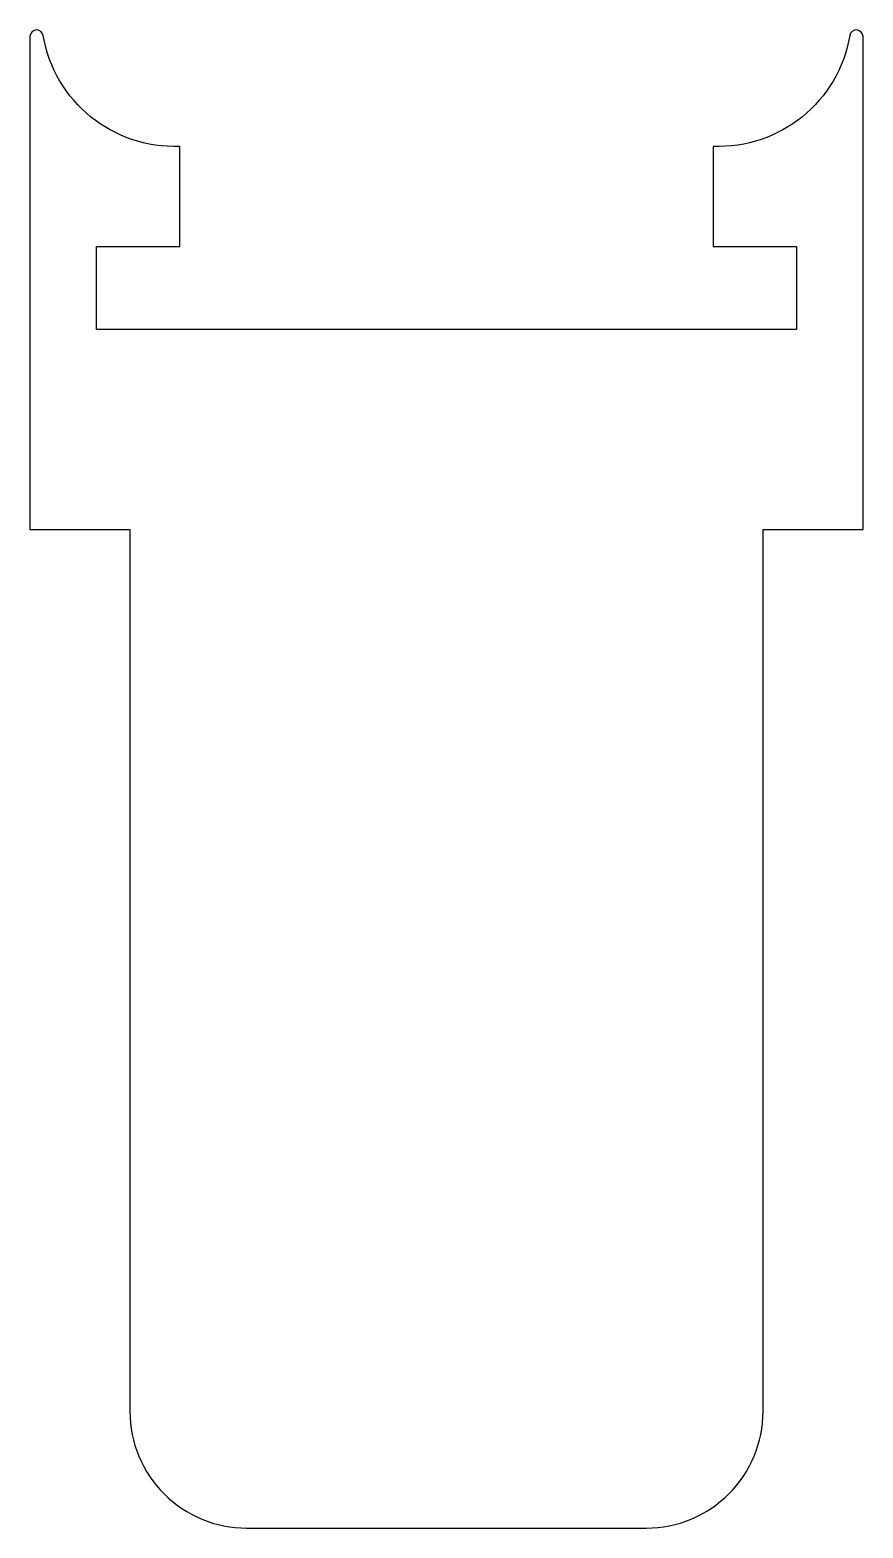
# Model space of a CAD drawing. Extents: x 163.4 to 188.4, y 201.8 to 246.8.
import ezdxf

# ---------------------------------------------------------------- set-up
doc = ezdxf.new("R2010")
doc.units = 0
doc.layers.get('0').update_dxf_attribs({"linetype": 'CONTINUOUS'})

msp = doc.modelspace()

# ---------------------------------------------------------------- linework, layer by layer
msp.add_lwpolyline([(165.375, 240.267), (167.875, 240.267), (167.875, 243.271, -0.377272), (163.772, 246.601, 0.919595), (163.375, 246.567), (163.375, 231.767), (166.375, 231.767), (166.375, 205.267, 0.414214), (169.875, 201.767), (181.875, 201.767, 0.414214), (185.375, 205.267), (185.375, 231.767), (188.375, 231.767), (188.375, 246.567, 0.919595), (187.978, 246.601, -0.377272), (183.875, 243.271), (183.875, 240.267), (186.375, 240.267), (186.375, 237.767), (165.375, 237.767)], format="xyb", close=True)

doc.saveas('drawing.dxf')
